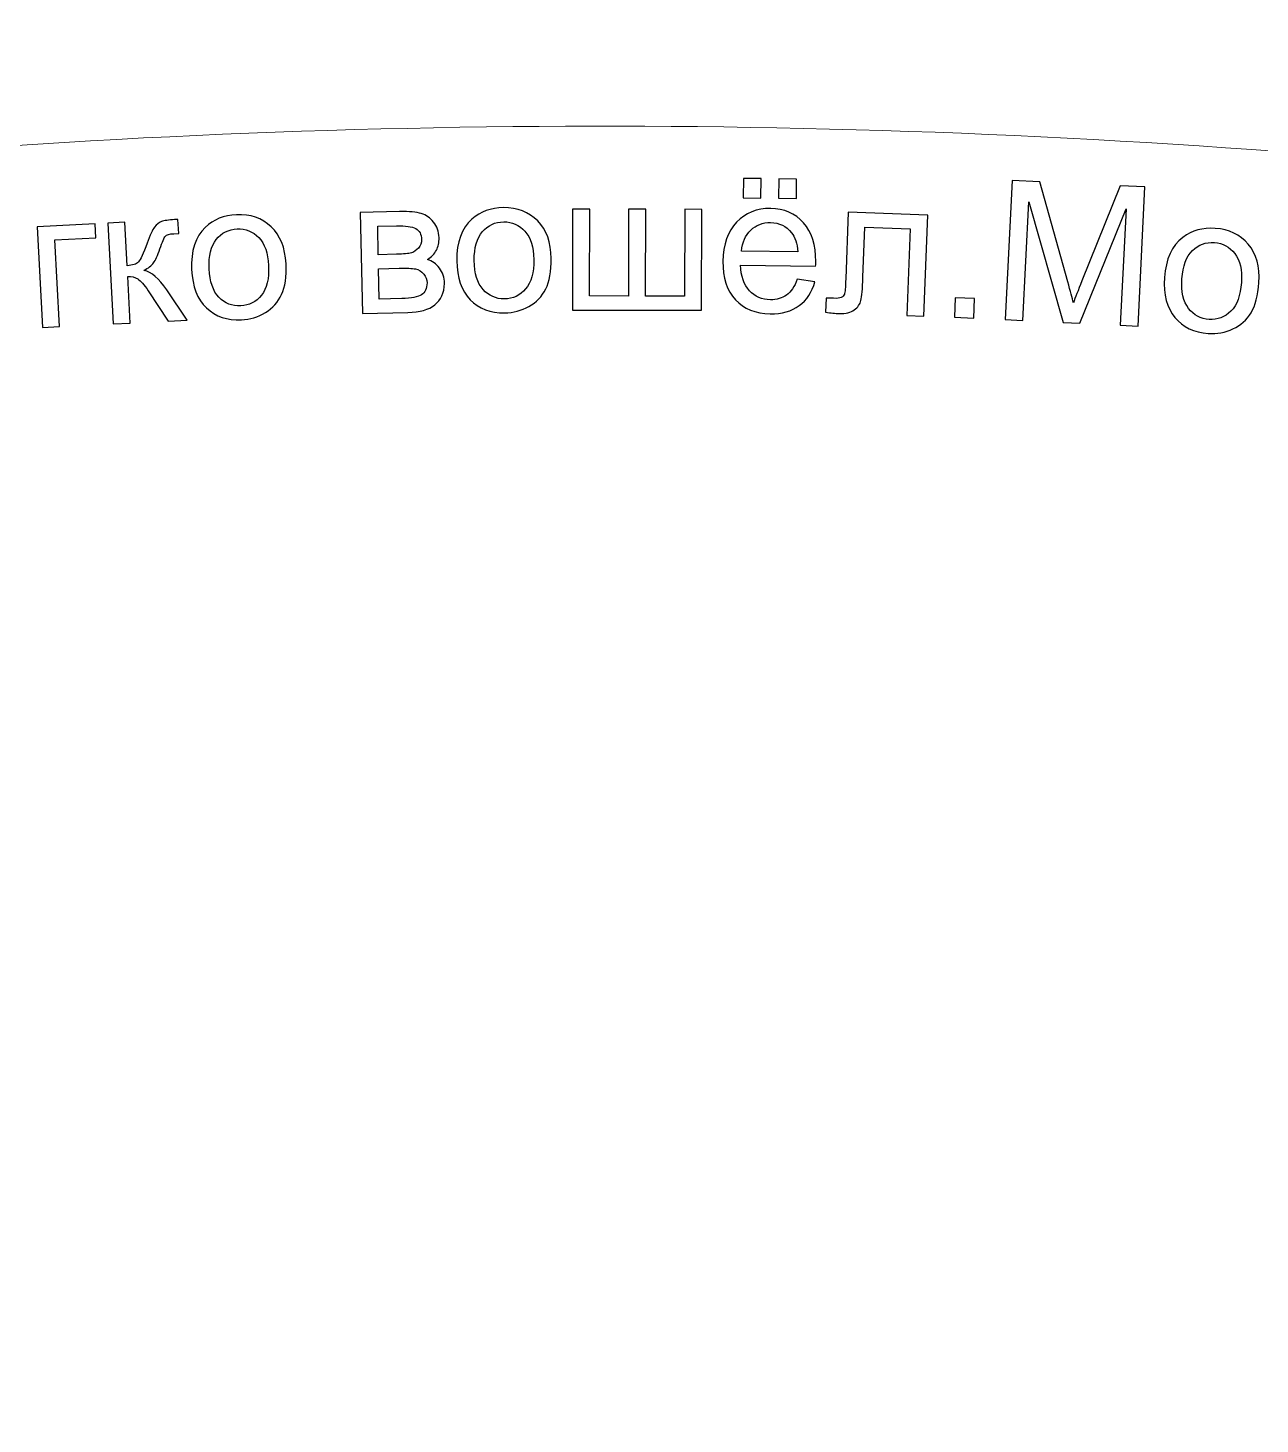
# Model space of a CAD drawing. Header units: millimetres. Extents: x -998 to 1016, y -1915 to 1914.
# Drawn here: x 169.9 to 223.5, y -311.2 to -250.5 of the extents above; entities that cross this region are included whole.
import ezdxf

# ---------------------------------------------------------------- set-up
doc = ezdxf.new("R2010")
doc.units = ezdxf.units.MM
doc.header["$MEASUREMENT"] = 0
doc.layers.add('layer 1', color=7, linetype='Continuous')

msp = doc.modelspace()

# ---------------------------------------------------------------- linework, layer by layer
at = {"layer": 'layer 1', "color": 2, "lineweight": 20}
msp.add_open_spline([(541.0289, -845.7791), (506.0139, -906.4269), (457.5044, -954.4159), (401.4943, -988.1859), (401.4943, -988.1859), (401.4943, -988.1859), (325.5827, -856.7031), (325.5827, -856.7031), (325.5827, -856.7031), (326.5393, -856.1508), (326.8671, -854.9277), (326.3148, -853.9711), (326.3148, -853.9711), (325.7625, -853.0144), (324.5393, -852.6867), (323.5827, -853.239), (323.5827, -853.239), (323.5827, -853.239), (323.5764, -853.2428), (323.5764, -853.2428), (323.5764, -853.2428), (323.5764, -853.2428), (309.7328, -861.2354), (309.7328, -861.2354), (309.7328, -861.2354), (309.7328, -861.2354), (309.7263, -861.239), (309.7263, -861.239), (309.7263, -861.239), (308.7697, -861.7913), (308.442, -863.0144), (308.9943, -863.9711), (308.9943, -863.9711), (309.5466, -864.9277), (310.7697, -865.2554), (311.7263, -864.7031), (311.7263, -864.7031), (311.7263, -864.7031), (387.6385, -996.1869), (387.6385, -996.1869), (387.6385, -996.1869), (269.0758, -1061.3496), (120.3368, -1064.7725), (-5.3812, -992.1892), (-5.3812, -992.1892), (-131.1347, -919.5854), (-202.5449, -789.009), (-205.3544, -653.7085), (-205.3544, -653.7085), (-205.3544, -653.7085), (-53.6041, -653.7085), (-53.6041, -653.7085), (-53.6041, -653.7085), (-53.6041, -654.8131), (-52.7087, -655.7085), (-51.6041, -655.7085), (-51.6041, -655.7085), (-50.4995, -655.7085), (-49.6041, -654.8131), (-49.6041, -653.7085), (-49.6041, -653.7085), (-49.6041, -653.7085), (-49.6042, -653.7011), (-49.6042, -653.7011), (-49.6042, -653.7011), (-49.6042, -653.7011), (-49.6042, -637.7159), (-49.6042, -637.7159), (-49.6042, -637.7159), (-49.6042, -637.7159), (-49.6041, -637.7085), (-49.6041, -637.7085), (-49.6041, -637.7085), (-49.6041, -636.6039), (-50.4995, -635.7085), (-51.6041, -635.7085), (-51.6041, -635.7085), (-52.7087, -635.7085), (-53.6041, -636.6039), (-53.6041, -637.7085), (-53.6041, -637.7085), (-53.6041, -637.7085), (-205.3504, -637.7085), (-205.3504, -637.7085), (-205.3504, -637.7085), (-204.0909, -572.3548), (-186.7861, -506.3915), (-151.7915, -445.779), (-151.7915, -445.779), (-42.6719, -256.7784), (197.391, -190.54), (387.64, -295.4566), (387.64, -295.4566), (387.64, -295.4566), (311.7265, -426.9426), (311.7265, -426.9426), (311.7265, -426.9426), (310.7699, -426.3903), (309.5467, -426.7181), (308.9944, -427.6747), (308.9944, -427.6747), (308.4421, -428.6314), (308.7699, -429.8544), (309.7265, -430.4067), (309.7265, -430.4067), (309.7265, -430.4067), (309.733, -430.4104), (309.733, -430.4104), (309.733, -430.4104), (309.733, -430.4104), (323.5766, -438.403), (323.5766, -438.403), (323.5766, -438.403), (323.5766, -438.403), (323.5829, -438.4067), (323.5829, -438.4067), (323.5829, -438.4067), (324.5396, -438.9591), (325.7626, -438.6313), (326.3149, -437.6747), (326.3149, -437.6747), (326.8672, -436.7181), (326.5395, -435.495), (325.5829, -434.9426), (325.5829, -434.9426), (325.5829, -434.9426), (401.4964, -303.4566), (401.4964, -303.4566), (401.4964, -303.4566), (587.4812, -415.7587), (650.1484, -656.7784), (541.0289, -845.7791)], degree=3, knots=[0, 0, 0, 0, 0.0294118, 0.0294118, 0.0294118, 0.0294118, 0.0588235, 0.0588235, 0.0588235, 0.0588235, 0.0882353, 0.0882353, 0.0882353, 0.0882353, 0.1176471, 0.1176471, 0.1176471, 0.1176471, 0.1470588, 0.1470588, 0.1470588, 0.1470588, 0.1764706, 0.1764706, 0.1764706, 0.1764706, 0.2058824, 0.2058824, 0.2058824, 0.2058824, 0.2352941, 0.2352941, 0.2352941, 0.2352941, 0.2647059, 0.2647059, 0.2647059, 0.2647059, 0.2941176, 0.2941176, 0.2941176, 0.2941176, 0.3235294, 0.3235294, 0.3235294, 0.3235294, 0.3529412, 0.3529412, 0.3529412, 0.3529412, 0.3823529, 0.3823529, 0.3823529, 0.3823529, 0.4117647, 0.4117647, 0.4117647, 0.4117647, 0.4411765, 0.4411765, 0.4411765, 0.4411765, 0.4705882, 0.4705882, 0.4705882, 0.4705882, 0.5, 0.5, 0.5, 0.5, 0.5294118, 0.5294118, 0.5294118, 0.5294118, 0.5588235, 0.5588235, 0.5588235, 0.5588235, 0.5882353, 0.5882353, 0.5882353, 0.5882353, 0.6176471, 0.6176471, 0.6176471, 0.6176471, 0.6470588, 0.6470588, 0.6470588, 0.6470588, 0.6764706, 0.6764706, 0.6764706, 0.6764706, 0.7058824, 0.7058824, 0.7058824, 0.7058824, 0.7352941, 0.7352941, 0.7352941, 0.7352941, 0.7647059, 0.7647059, 0.7647059, 0.7647059, 0.7941176, 0.7941176, 0.7941176, 0.7941176, 0.8235294, 0.8235294, 0.8235294, 0.8235294, 0.8529412, 0.8529412, 0.8529412, 0.8529412, 0.8823529, 0.8823529, 0.8823529, 0.8823529, 0.9117647, 0.9117647, 0.9117647, 0.9117647, 0.9411765, 0.9411765, 0.9411765, 0.9411765, 1, 1, 1, 1], dxfattribs=at)
at = {"layer": 'layer 1', "color": 250, "lineweight": 20}
msp.add_open_spline([(398.6881, -312.1391), (398.6881, -312.1391), (375.2033, -298.9976), (375.2033, -298.9976), (375.2033, -298.9976), (332.7998, -276.8805), (286.8235, -262.6925), (239.2336, -257.25), (239.2336, -257.25), (190.3815, -251.6633), (140.8007, -255.4058), (93.3137, -268.1412), (93.3137, -268.1412), (-7.1447, -295.0828), (-91.9851, -360.1912), (-143.9973, -450.279), (-143.9973, -450.279), (-170.3624, -495.9447), (-196.2282, -577.4173), (-192.2187, -635.9798), (-192.2187, -635.9798), (-191.8015, -642.074), (-191.8753, -650.2772), (-191.8737, -656.0236)], degree=3, knots=[0, 0, 0, 0, 0.1428571, 0.1428571, 0.1428571, 0.1428571, 0.2857143, 0.2857143, 0.2857143, 0.2857143, 0.4285714, 0.4285714, 0.4285714, 0.4285714, 0.5714286, 0.5714286, 0.5714286, 0.5714286, 0.7142857, 0.7142857, 0.7142857, 0.7142857, 1, 1, 1, 1], dxfattribs=at)
at = {"layer": 'layer 1', "color": 250}
for points, knots in [([(201.0344, -257.8496), (201.0344, -257.8496), (201.0459, -257.003), (201.0459, -257.003), (201.0459, -257.003), (201.0459, -257.003), (201.8247, -257.0136), (201.8247, -257.0136), (201.8247, -257.0136), (201.8247, -257.0136), (201.8132, -257.8602), (201.8132, -257.8602), (201.8132, -257.8602), (201.8132, -257.8602), (201.0344, -257.8496), (201.0344, -257.8496)], [0, 0, 0, 0, 0.2, 0.2, 0.2, 0.2, 0.4, 0.4, 0.4, 0.4, 0.6, 0.6, 0.6, 0.6, 1, 1, 1, 1]), ([(202.5751, -257.8706), (202.5751, -257.8706), (202.5867, -257.024), (202.5867, -257.024), (202.5867, -257.024), (202.5867, -257.024), (203.3655, -257.0346), (203.3655, -257.0346), (203.3655, -257.0346), (203.3655, -257.0346), (203.354, -257.8812), (203.354, -257.8812), (203.354, -257.8812), (203.354, -257.8812), (202.5751, -257.8706), (202.5751, -257.8706)], [0, 0, 0, 0, 0.2, 0.2, 0.2, 0.2, 0.4, 0.4, 0.4, 0.4, 0.6, 0.6, 0.6, 0.6, 1, 1, 1, 1]), ([(212.446, -263.1437), (212.446, -263.1437), (212.7473, -257.0889), (212.7473, -257.0889), (212.7473, -257.0889), (212.7473, -257.0889), (213.9481, -257.1487), (213.9481, -257.1487), (213.9481, -257.1487), (213.9481, -257.1487), (215.1668, -261.5058), (215.1668, -261.5058), (215.1668, -261.5058), (215.2794, -261.9113), (215.3604, -262.2149), (215.411, -262.4166), (215.411, -262.4166), (215.4911, -262.2002), (215.6157, -261.8814), (215.7835, -261.4617), (215.7835, -261.4617), (215.7835, -261.4617), (217.4504, -257.323), (217.4504, -257.323), (217.4504, -257.323), (217.4504, -257.323), (218.5229, -257.3763), (218.5229, -257.3763), (218.5229, -257.3763), (218.5229, -257.3763), (218.2217, -263.431), (218.2217, -263.431), (218.2217, -263.431), (218.2217, -263.431), (217.4521, -263.3928), (217.4521, -263.3928), (217.4521, -263.3928), (217.4521, -263.3928), (217.7042, -258.3274), (217.7042, -258.3274), (217.7042, -258.3274), (217.7042, -258.3274), (215.6847, -263.3048), (215.6847, -263.3048), (215.6847, -263.3048), (215.6847, -263.3048), (214.9632, -263.2689), (214.9632, -263.2689), (214.9632, -263.2689), (214.9632, -263.2689), (213.4722, -258.0236), (213.4722, -258.0236), (213.4722, -258.0236), (213.4722, -258.0236), (213.2156, -263.1819), (213.2156, -263.1819), (213.2156, -263.1819), (213.2156, -263.1819), (212.446, -263.1437), (212.446, -263.1437)], [0, 0, 0, 0, 0.0625, 0.0625, 0.0625, 0.0625, 0.125, 0.125, 0.125, 0.125, 0.1875, 0.1875, 0.1875, 0.1875, 0.25, 0.25, 0.25, 0.25, 0.3125, 0.3125, 0.3125, 0.3125, 0.375, 0.375, 0.375, 0.375, 0.4375, 0.4375, 0.4375, 0.4375, 0.5, 0.5, 0.5, 0.5, 0.5625, 0.5625, 0.5625, 0.5625, 0.625, 0.625, 0.625, 0.625, 0.6875, 0.6875, 0.6875, 0.6875, 0.75, 0.75, 0.75, 0.75, 0.8125, 0.8125, 0.8125, 0.8125, 0.875, 0.875, 0.875, 0.875, 1, 1, 1, 1]), ([(173.3871, -258.9466), (173.3871, -258.9466), (174.1312, -258.9084), (174.1312, -258.9084), (174.1312, -258.9084), (174.1312, -258.9084), (174.2286, -260.8024), (174.2286, -260.8024), (174.2286, -260.8024), (174.4654, -260.7902), (174.6294, -260.7366), (174.7204, -260.64), (174.7204, -260.64), (174.8103, -260.545), (174.9362, -260.2743), (175.0997, -259.8264), (175.0997, -259.8264), (175.2284, -259.4723), (175.335, -259.2379), (175.4196, -259.1233), (175.4196, -259.1233), (175.5056, -259.0086), (175.606, -258.9285), (175.7224, -258.8844), (175.7224, -258.8844), (175.8403, -258.8402), (176.0295, -258.8107), (176.2901, -258.7973), (176.2901, -258.7973), (176.2901, -258.7973), (176.4395, -258.7897), (176.4395, -258.7897), (176.4395, -258.7897), (176.4395, -258.7897), (176.4711, -259.4026), (176.4711, -259.4026), (176.4711, -259.4026), (176.4711, -259.4026), (176.2637, -259.4091), (176.2637, -259.4091), (176.2637, -259.4091), (176.0678, -259.4192), (175.9439, -259.4552), (175.8919, -259.5158), (175.8919, -259.5158), (175.8373, -259.5794), (175.7578, -259.7644), (175.6548, -260.0705), (175.6548, -260.0705), (175.5568, -260.3639), (175.4642, -260.5679), (175.3755, -260.6826), (175.3755, -260.6826), (175.288, -260.7973), (175.1481, -260.9049), (174.957, -261.0065), (174.957, -261.0065), (175.2813, -261.0761), (175.6122, -261.3571), (175.9485, -261.8514), (175.9485, -261.8514), (175.9485, -261.8514), (176.8343, -263.1694), (176.8343, -263.1694), (176.8343, -263.1694), (176.8343, -263.1694), (176.017, -263.2114), (176.017, -263.2114), (176.017, -263.2114), (176.017, -263.2114), (175.1426, -261.8971), (175.1426, -261.8971), (175.1426, -261.8971), (174.9664, -261.6306), (174.8162, -261.4574), (174.6919, -261.3762), (174.6919, -261.3762), (174.5663, -261.2951), (174.4202, -261.2588), (174.2525, -261.2674), (174.2525, -261.2674), (174.2525, -261.2674), (174.3569, -263.2968), (174.3569, -263.2968), (174.3569, -263.2968), (174.3569, -263.2968), (173.6128, -263.335), (173.6128, -263.335), (173.6128, -263.335), (173.6128, -263.335), (173.3871, -258.9466), (173.3871, -258.9466)], [0, 0, 0, 0, 0.0416667, 0.0416667, 0.0416667, 0.0416667, 0.0833333, 0.0833333, 0.0833333, 0.0833333, 0.125, 0.125, 0.125, 0.125, 0.1666667, 0.1666667, 0.1666667, 0.1666667, 0.2083333, 0.2083333, 0.2083333, 0.2083333, 0.25, 0.25, 0.25, 0.25, 0.2916667, 0.2916667, 0.2916667, 0.2916667, 0.3333333, 0.3333333, 0.3333333, 0.3333333, 0.375, 0.375, 0.375, 0.375, 0.4166667, 0.4166667, 0.4166667, 0.4166667, 0.4583333, 0.4583333, 0.4583333, 0.4583333, 0.5, 0.5, 0.5, 0.5, 0.5416667, 0.5416667, 0.5416667, 0.5416667, 0.5833333, 0.5833333, 0.5833333, 0.5833333, 0.625, 0.625, 0.625, 0.625, 0.6666667, 0.6666667, 0.6666667, 0.6666667, 0.7083333, 0.7083333, 0.7083333, 0.7083333, 0.75, 0.75, 0.75, 0.75, 0.7916667, 0.7916667, 0.7916667, 0.7916667, 0.8333333, 0.8333333, 0.8333333, 0.8333333, 0.875, 0.875, 0.875, 0.875, 0.9166667, 0.9166667, 0.9166667, 0.9166667, 1, 1, 1, 1]), ([(177.0346, -260.9681), (176.997, -260.1576), (177.1947, -259.5467), (177.629, -259.1352), (177.629, -259.1352), (177.9903, -258.7935), (178.4438, -258.61), (178.9864, -258.5848), (178.9864, -258.5848), (179.5884, -258.5569), (180.0909, -258.7314), (180.4926, -259.1083), (180.4926, -259.1083), (180.8929, -259.4838), (181.1099, -260.0205), (181.1421, -260.7154), (181.1421, -260.7154), (181.1682, -261.2792), (181.1043, -261.7257), (180.95, -262.0564), (180.95, -262.0564), (180.7959, -262.387), (180.5608, -262.6494), (180.2449, -262.8435), (180.2449, -262.8435), (179.9304, -263.0374), (179.5807, -263.1427), (179.1987, -263.1604), (179.1987, -263.1604), (178.5842, -263.1889), (178.0789, -263.016), (177.6815, -262.6403), (177.6815, -262.6403), (177.284, -262.2646), (177.0689, -261.7067), (177.0346, -260.9681)], [0, 0, 0, 0, 0.1, 0.1, 0.1, 0.1, 0.2, 0.2, 0.2, 0.2, 0.3, 0.3, 0.3, 0.3, 0.4, 0.4, 0.4, 0.4, 0.5, 0.5, 0.5, 0.5, 0.6, 0.6, 0.6, 0.6, 0.7, 0.7, 0.7, 0.7, 0.8, 0.8, 0.8, 0.8, 1, 1, 1, 1]), ([(184.3731, -258.4868), (184.3731, -258.4868), (186.0871, -258.4484), (186.0871, -258.4484), (186.0871, -258.4484), (186.5075, -258.439), (186.8216, -258.4673), (187.0291, -258.5331), (187.0291, -258.5331), (187.2352, -258.5991), (187.4144, -258.7236), (187.5654, -258.9079), (187.5654, -258.9079), (187.7177, -259.0937), (187.7961, -259.3163), (187.802, -259.5787), (187.802, -259.5787), (187.8067, -259.7888), (187.7671, -259.9733), (187.6845, -260.1304), (187.6845, -260.1304), (187.6005, -260.2889), (187.4737, -260.4231), (187.3011, -260.5313), (187.3011, -260.5313), (187.5086, -260.5958), (187.6822, -260.7205), (187.8232, -260.9064), (187.8232, -260.9064), (187.9629, -261.091), (188.0356, -261.3138), (188.0414, -261.5719), (188.0414, -261.5719), (188.0239, -261.9887), (187.8814, -262.301), (187.6163, -262.5074), (187.6163, -262.5074), (187.3514, -262.7152), (186.9614, -262.8241), (186.448, -262.8356), (186.448, -262.8356), (186.448, -262.8356), (184.4715, -262.8799), (184.4715, -262.8799), (184.4715, -262.8799), (184.4715, -262.8799), (184.3731, -258.4868), (184.3731, -258.4868)], [0, 0, 0, 0, 0.0769231, 0.0769231, 0.0769231, 0.0769231, 0.1538462, 0.1538462, 0.1538462, 0.1538462, 0.2307692, 0.2307692, 0.2307692, 0.2307692, 0.3076923, 0.3076923, 0.3076923, 0.3076923, 0.3846154, 0.3846154, 0.3846154, 0.3846154, 0.4615385, 0.4615385, 0.4615385, 0.4615385, 0.5384615, 0.5384615, 0.5384615, 0.5384615, 0.6153846, 0.6153846, 0.6153846, 0.6153846, 0.6923077, 0.6923077, 0.6923077, 0.6923077, 0.7692308, 0.7692308, 0.7692308, 0.7692308, 0.8461538, 0.8461538, 0.8461538, 0.8461538, 1, 1, 1, 1]), ([(188.5721, -260.5877), (188.5637, -259.7764), (188.7833, -259.1729), (189.2321, -258.7774), (189.2321, -258.7774), (189.6055, -258.4489), (190.0653, -258.2818), (190.6084, -258.2761), (190.6084, -258.2761), (191.211, -258.2699), (191.7069, -258.4623), (192.0948, -258.8534), (192.0948, -258.8534), (192.4813, -259.2431), (192.6788, -259.7872), (192.6861, -260.4828), (192.6861, -260.4828), (192.6919, -261.0472), (192.612, -261.4912), (192.4459, -261.8161), (192.4459, -261.8161), (192.28, -262.141), (192.0356, -262.3947), (191.713, -262.5773), (191.713, -262.5773), (191.3917, -262.7598), (191.0384, -262.8524), (190.656, -262.8564), (190.656, -262.8564), (190.0409, -262.8628), (189.5422, -262.6718), (189.1585, -262.2821), (189.1585, -262.2821), (188.7748, -261.8924), (188.5798, -261.3271), (188.5721, -260.5877)], [0, 0, 0, 0, 0.1, 0.1, 0.1, 0.1, 0.2, 0.2, 0.2, 0.2, 0.3, 0.3, 0.3, 0.3, 0.4, 0.4, 0.4, 0.4, 0.5, 0.5, 0.5, 0.5, 0.6, 0.6, 0.6, 0.6, 0.7, 0.7, 0.7, 0.7, 0.8, 0.8, 0.8, 0.8, 1, 1, 1, 1]), ([(193.6155, -258.3417), (193.6155, -258.3417), (194.3606, -258.3429), (194.3606, -258.3429), (194.3606, -258.3429), (194.3606, -258.3429), (194.3546, -262.119), (194.3546, -262.119), (194.3546, -262.119), (194.3546, -262.119), (196.0479, -262.1217), (196.0479, -262.1217), (196.0479, -262.1217), (196.0479, -262.1217), (196.0539, -258.3456), (196.0539, -258.3456), (196.0539, -258.3456), (196.0539, -258.3456), (196.799, -258.3468), (196.799, -258.3468), (196.799, -258.3468), (196.799, -258.3468), (196.793, -262.1229), (196.793, -262.1229), (196.793, -262.1229), (196.793, -262.1229), (198.4863, -262.1256), (198.4863, -262.1256), (198.4863, -262.1256), (198.4863, -262.1256), (198.4923, -258.3495), (198.4923, -258.3495), (198.4923, -258.3495), (198.4923, -258.3495), (199.2374, -258.3507), (199.2374, -258.3507), (199.2374, -258.3507), (199.2374, -258.3507), (199.2304, -262.7449), (199.2304, -262.7449), (199.2304, -262.7449), (199.2304, -262.7449), (193.6085, -262.7359), (193.6085, -262.7359), (193.6085, -262.7359), (193.6085, -262.7359), (193.6155, -258.3417), (193.6155, -258.3417)], [0, 0, 0, 0, 0.0769231, 0.0769231, 0.0769231, 0.0769231, 0.1538462, 0.1538462, 0.1538462, 0.1538462, 0.2307692, 0.2307692, 0.2307692, 0.2307692, 0.3076923, 0.3076923, 0.3076923, 0.3076923, 0.3846154, 0.3846154, 0.3846154, 0.3846154, 0.4615385, 0.4615385, 0.4615385, 0.4615385, 0.5384615, 0.5384615, 0.5384615, 0.5384615, 0.6153846, 0.6153846, 0.6153846, 0.6153846, 0.6923077, 0.6923077, 0.6923077, 0.6923077, 0.7692308, 0.7692308, 0.7692308, 0.7692308, 0.8461538, 0.8461538, 0.8461538, 0.8461538, 1, 1, 1, 1]), ([(203.3908, -261.3957), (203.3908, -261.3957), (204.1599, -261.5078), (204.1599, -261.5078), (204.1599, -261.5078), (204.0338, -261.9534), (203.8048, -262.2989), (203.474, -262.5414), (203.474, -262.5414), (203.1433, -262.7839), (202.724, -262.9023), (202.2146, -262.8954), (202.2146, -262.8954), (201.5741, -262.8866), (201.0688, -262.6822), (200.6988, -262.2821), (200.6988, -262.2821), (200.3288, -261.8833), (200.1488, -261.3262), (200.1585, -260.6137), (200.1585, -260.6137), (200.1685, -259.8771), (200.3654, -259.3069), (200.7504, -258.9057), (200.7504, -258.9057), (201.1355, -258.503), (201.6307, -258.3065), (202.2361, -258.3147), (202.2361, -258.3147), (202.8216, -258.3227), (203.2972, -258.5282), (203.6629, -258.9326), (203.6629, -258.9326), (204.0285, -259.3369), (204.2071, -259.901), (204.1973, -260.6248), (204.1973, -260.6248), (204.1967, -260.6686), (204.1944, -260.7349), (204.1904, -260.8224), (204.1904, -260.8224), (204.1904, -260.8224), (200.9183, -260.7778), (200.9183, -260.7778), (200.9183, -260.7778), (200.94, -261.2594), (201.0704, -261.6309), (201.3124, -261.8896), (201.3124, -261.8896), (201.553, -262.1483), (201.8574, -262.2808), (202.2229, -262.2858), (202.2229, -262.2858), (202.4953, -262.2895), (202.729, -262.2208), (202.9229, -262.0794), (202.9229, -262.0794), (203.1181, -261.9382), (203.2736, -261.7103), (203.3908, -261.3957)], [0, 0, 0, 0, 0.0625, 0.0625, 0.0625, 0.0625, 0.125, 0.125, 0.125, 0.125, 0.1875, 0.1875, 0.1875, 0.1875, 0.25, 0.25, 0.25, 0.25, 0.3125, 0.3125, 0.3125, 0.3125, 0.375, 0.375, 0.375, 0.375, 0.4375, 0.4375, 0.4375, 0.4375, 0.5, 0.5, 0.5, 0.5, 0.5625, 0.5625, 0.5625, 0.5625, 0.625, 0.625, 0.625, 0.625, 0.6875, 0.6875, 0.6875, 0.6875, 0.75, 0.75, 0.75, 0.75, 0.8125, 0.8125, 0.8125, 0.8125, 0.875, 0.875, 0.875, 0.875, 1, 1, 1, 1]), ([(205.6124, -258.4757), (205.6124, -258.4757), (209.0729, -258.6061), (209.0729, -258.6061), (209.0729, -258.6061), (209.0729, -258.6061), (208.9075, -262.993), (208.9075, -262.993), (208.9075, -262.993), (208.9075, -262.993), (208.163, -262.9649), (208.163, -262.9649), (208.163, -262.9649), (208.163, -262.9649), (208.305, -259.1957), (208.305, -259.1957), (208.305, -259.1957), (208.305, -259.1957), (206.3336, -259.1214), (206.3336, -259.1214), (206.3336, -259.1214), (206.3336, -259.1214), (206.2513, -261.3056), (206.2513, -261.3056), (206.2513, -261.3056), (206.2321, -261.8147), (206.2026, -262.1496), (206.164, -262.312), (206.164, -262.312), (206.1241, -262.4729), (206.0285, -262.6105), (205.8758, -262.7262), (205.8758, -262.7262), (205.7218, -262.8418), (205.5051, -262.8944), (205.2245, -262.8838), (205.2245, -262.8838), (205.0512, -262.8773), (204.8513, -262.8584), (204.6265, -262.8287), (204.6265, -262.8287), (204.6265, -262.8287), (204.6498, -262.2098), (204.6498, -262.2098), (204.6498, -262.2098), (204.6498, -262.2098), (204.9756, -262.222), (204.9756, -262.222), (204.9756, -262.222), (205.1293, -262.2278), (205.2398, -262.2164), (205.3074, -262.1865), (205.3074, -262.1865), (205.3748, -262.1579), (205.4204, -262.1088), (205.4456, -262.0406), (205.4456, -262.0406), (205.4693, -261.9724), (205.4891, -261.7485), (205.5034, -261.3692), (205.5034, -261.3692), (205.5034, -261.3692), (205.6124, -258.4757), (205.6124, -258.4757)], [0, 0, 0, 0, 0.0588235, 0.0588235, 0.0588235, 0.0588235, 0.1176471, 0.1176471, 0.1176471, 0.1176471, 0.1764706, 0.1764706, 0.1764706, 0.1764706, 0.2352941, 0.2352941, 0.2352941, 0.2352941, 0.2941176, 0.2941176, 0.2941176, 0.2941176, 0.3529412, 0.3529412, 0.3529412, 0.3529412, 0.4117647, 0.4117647, 0.4117647, 0.4117647, 0.4705882, 0.4705882, 0.4705882, 0.4705882, 0.5294118, 0.5294118, 0.5294118, 0.5294118, 0.5882353, 0.5882353, 0.5882353, 0.5882353, 0.6470588, 0.6470588, 0.6470588, 0.6470588, 0.7058824, 0.7058824, 0.7058824, 0.7058824, 0.7647059, 0.7647059, 0.7647059, 0.7647059, 0.8235294, 0.8235294, 0.8235294, 0.8235294, 0.8823529, 0.8823529, 0.8823529, 0.8823529, 1, 1, 1, 1]), ([(170.3122, -259.1048), (170.3122, -259.1048), (172.8403, -258.9748), (172.8403, -258.9748), (172.8403, -258.9748), (172.8403, -258.9748), (172.8721, -259.5921), (172.8721, -259.5921), (172.8721, -259.5921), (172.8721, -259.5921), (171.088, -259.6838), (171.088, -259.6838), (171.088, -259.6838), (171.088, -259.6838), (171.282, -263.4549), (171.282, -263.4549), (171.282, -263.4549), (171.282, -263.4549), (170.5379, -263.4932), (170.5379, -263.4932), (170.5379, -263.4932), (170.5379, -263.4932), (170.3122, -259.1048), (170.3122, -259.1048)], [0, 0, 0, 0, 0.1428571, 0.1428571, 0.1428571, 0.1428571, 0.2857143, 0.2857143, 0.2857143, 0.2857143, 0.4285714, 0.4285714, 0.4285714, 0.4285714, 0.5714286, 0.5714286, 0.5714286, 0.5714286, 0.7142857, 0.7142857, 0.7142857, 0.7142857, 1, 1, 1, 1]), ([(177.7958, -260.9342), (177.8219, -261.4952), (177.964, -261.9096), (178.2221, -262.1759), (178.2221, -262.1759), (178.4818, -262.4435), (178.797, -262.5688), (179.1705, -262.5514), (179.1705, -262.5514), (179.5398, -262.5343), (179.8407, -262.3805), (180.0743, -262.0886), (180.0743, -262.0886), (180.3065, -261.7967), (180.4094, -261.3639), (180.3827, -260.7902), (180.3827, -260.7902), (180.3576, -260.2489), (180.2145, -259.8445), (179.955, -259.5782), (179.955, -259.5782), (179.6953, -259.3105), (179.3816, -259.1852), (179.0151, -259.2022), (179.0151, -259.2022), (178.6416, -259.2196), (178.3393, -259.372), (178.1055, -259.6612), (178.1055, -259.6612), (177.8731, -259.9503), (177.7699, -260.3746), (177.7958, -260.9342)], [0, 0, 0, 0, 0.1111111, 0.1111111, 0.1111111, 0.1111111, 0.2222222, 0.2222222, 0.2222222, 0.2222222, 0.3333333, 0.3333333, 0.3333333, 0.3333333, 0.4444444, 0.4444444, 0.4444444, 0.4444444, 0.5555556, 0.5555556, 0.5555556, 0.5555556, 0.6666667, 0.6666667, 0.6666667, 0.6666667, 0.7777778, 0.7777778, 0.7777778, 0.7777778, 1, 1, 1, 1]), ([(185.1595, -260.3238), (185.1595, -260.3238), (185.9495, -260.3062), (185.9495, -260.3062), (185.9495, -260.3062), (186.2641, -260.2991), (186.481, -260.2773), (186.5973, -260.2422), (186.5973, -260.2422), (186.715, -260.2057), (186.8194, -260.137), (186.9102, -260.0334), (186.9102, -260.0334), (187.0011, -259.9311), (187.0449, -259.8088), (187.0418, -259.6677), (187.0418, -259.6677), (187.0366, -259.4349), (186.9512, -259.276), (186.7869, -259.1878), (186.7869, -259.1878), (186.6212, -259.0998), (186.3408, -259.061), (185.9458, -259.0698), (185.9458, -259.0698), (185.9458, -259.0698), (185.1318, -259.0881), (185.1318, -259.0881), (185.1318, -259.0881), (185.1318, -259.0881), (185.1595, -260.3238), (185.1595, -260.3238)], [0, 0, 0, 0, 0.1111111, 0.1111111, 0.1111111, 0.1111111, 0.2222222, 0.2222222, 0.2222222, 0.2222222, 0.3333333, 0.3333333, 0.3333333, 0.3333333, 0.4444444, 0.4444444, 0.4444444, 0.4444444, 0.5555556, 0.5555556, 0.5555556, 0.5555556, 0.6666667, 0.6666667, 0.6666667, 0.6666667, 0.7777778, 0.7777778, 0.7777778, 0.7777778, 1, 1, 1, 1]), ([(189.3341, -260.5812), (189.34, -261.1428), (189.4671, -261.562), (189.7155, -261.8374), (189.7155, -261.8374), (189.9654, -262.1142), (190.2758, -262.2507), (190.6497, -262.2468), (190.6497, -262.2468), (191.0194, -262.243), (191.3256, -262.1001), (191.5696, -261.8167), (191.5696, -261.8167), (191.8122, -261.5334), (191.9305, -261.1045), (191.9245, -260.5303), (191.9245, -260.5303), (191.9189, -259.9884), (191.7904, -259.5791), (191.5407, -259.3037), (191.5407, -259.3037), (191.2908, -259.0269), (190.9817, -258.8904), (190.6149, -258.8942), (190.6149, -258.8942), (190.241, -258.8981), (189.9334, -259.0396), (189.6893, -259.3201), (189.6893, -259.3201), (189.4467, -259.6007), (189.3283, -260.021), (189.3341, -260.5812)], [0, 0, 0, 0, 0.1111111, 0.1111111, 0.1111111, 0.1111111, 0.2222222, 0.2222222, 0.2222222, 0.2222222, 0.3333333, 0.3333333, 0.3333333, 0.3333333, 0.4444444, 0.4444444, 0.4444444, 0.4444444, 0.5555556, 0.5555556, 0.5555556, 0.5555556, 0.6666667, 0.6666667, 0.6666667, 0.6666667, 0.7777778, 0.7777778, 0.7777778, 0.7777778, 1, 1, 1, 1]), ([(200.9689, -260.1689), (200.9689, -260.1689), (203.4156, -260.2022), (203.4156, -260.2022), (203.4156, -260.2022), (203.3881, -259.832), (203.2974, -259.5542), (203.1461, -259.3672), (203.1461, -259.3672), (202.9143, -259.0776), (202.6087, -258.9296), (202.232, -258.9244), (202.232, -258.9244), (201.8905, -258.9198), (201.6026, -259.0302), (201.3666, -259.2556), (201.3666, -259.2556), (201.1321, -259.481), (200.9995, -259.7854), (200.9689, -260.1689)], [0, 0, 0, 0, 0.1666667, 0.1666667, 0.1666667, 0.1666667, 0.3333333, 0.3333333, 0.3333333, 0.3333333, 0.5, 0.5, 0.5, 0.5, 0.6666667, 0.6666667, 0.6666667, 0.6666667, 1, 1, 1, 1]), ([(219.3754, -261.3235), (219.4301, -260.5139), (219.6958, -259.9294), (220.174, -259.5699), (220.174, -259.5699), (220.5718, -259.2714), (221.0432, -259.1406), (221.5852, -259.1772), (221.5852, -259.1772), (222.1864, -259.2177), (222.6659, -259.4481), (223.0222, -259.8682), (223.0222, -259.8682), (223.3772, -260.2868), (223.5319, -260.8445), (223.4851, -261.5387), (223.4851, -261.5387), (223.4471, -262.1018), (223.3328, -262.5382), (223.142, -262.8492), (223.142, -262.8492), (222.9514, -263.1602), (222.688, -263.3942), (222.3522, -263.5511), (222.3522, -263.5511), (222.0176, -263.7082), (221.6583, -263.773), (221.2767, -263.7473), (221.2767, -263.7473), (220.6629, -263.7058), (220.1805, -263.4767), (219.8283, -263.0583), (219.8283, -263.0583), (219.4761, -262.64), (219.3256, -262.0612), (219.3754, -261.3235)], [0, 0, 0, 0, 0.1, 0.1, 0.1, 0.1, 0.2, 0.2, 0.2, 0.2, 0.3, 0.3, 0.3, 0.3, 0.4, 0.4, 0.4, 0.4, 0.5, 0.5, 0.5, 0.5, 0.6, 0.6, 0.6, 0.6, 0.7, 0.7, 0.7, 0.7, 0.8, 0.8, 0.8, 0.8, 1, 1, 1, 1]), ([(220.1356, -261.3762), (220.0978, -261.9365), (220.192, -262.3644), (220.4182, -262.6583), (220.4182, -262.6583), (220.6458, -262.9537), (220.9447, -263.1139), (221.3178, -263.139), (221.3178, -263.139), (221.6866, -263.1639), (222.003, -263.0453), (222.2683, -262.7817), (222.2683, -262.7817), (222.5321, -262.5181), (222.6835, -262.0998), (222.7221, -261.5268), (222.7221, -261.5268), (222.7586, -260.9861), (222.6624, -260.5681), (222.4348, -260.2741), (222.4348, -260.2741), (222.2071, -259.9787), (221.9096, -259.8186), (221.5436, -259.7938), (221.5436, -259.7938), (221.1705, -259.7687), (220.8529, -259.8858), (220.5877, -260.1466), (220.5877, -260.1466), (220.3241, -260.4074), (220.1733, -260.8173), (220.1356, -261.3762)], [0, 0, 0, 0, 0.1111111, 0.1111111, 0.1111111, 0.1111111, 0.2222222, 0.2222222, 0.2222222, 0.2222222, 0.3333333, 0.3333333, 0.3333333, 0.3333333, 0.4444444, 0.4444444, 0.4444444, 0.4444444, 0.5555556, 0.5555556, 0.5555556, 0.5555556, 0.6666667, 0.6666667, 0.6666667, 0.6666667, 0.7777778, 0.7777778, 0.7777778, 0.7777778, 1, 1, 1, 1]), ([(185.2027, -262.2538), (185.2027, -262.2538), (186.1804, -262.2319), (186.1804, -262.2319), (186.1804, -262.2319), (186.6008, -262.2225), (186.8889, -262.1666), (187.0433, -262.0657), (187.0433, -262.0657), (187.1976, -261.9635), (187.2757, -261.7937), (187.2787, -261.5523), (187.2787, -261.5523), (187.2756, -261.4126), (187.2276, -261.2825), (187.1346, -261.1646), (187.1346, -261.1646), (187.0403, -261.0467), (186.92, -260.9732), (186.774, -260.9455), (186.774, -260.9455), (186.6279, -260.9162), (186.3934, -260.906), (186.0718, -260.9132), (186.0718, -260.9132), (186.0718, -260.9132), (185.1732, -260.9333), (185.1732, -260.9333), (185.1732, -260.9333), (185.1732, -260.9333), (185.2027, -262.2538), (185.2027, -262.2538)], [0, 0, 0, 0, 0.1111111, 0.1111111, 0.1111111, 0.1111111, 0.2222222, 0.2222222, 0.2222222, 0.2222222, 0.3333333, 0.3333333, 0.3333333, 0.3333333, 0.4444444, 0.4444444, 0.4444444, 0.4444444, 0.5555556, 0.5555556, 0.5555556, 0.5555556, 0.6666667, 0.6666667, 0.6666667, 0.6666667, 0.7777778, 0.7777778, 0.7777778, 0.7777778, 1, 1, 1, 1]), ([(210.2314, -263.047), (210.2314, -263.047), (210.2632, -262.2009), (210.2632, -262.2009), (210.2632, -262.2009), (210.2632, -262.2009), (211.1092, -262.2328), (211.1092, -262.2328), (211.1092, -262.2328), (211.1092, -262.2328), (211.0774, -263.0789), (211.0774, -263.0789), (211.0774, -263.0789), (211.0774, -263.0789), (210.2314, -263.047), (210.2314, -263.047)], [0, 0, 0, 0, 0.2, 0.2, 0.2, 0.2, 0.4, 0.4, 0.4, 0.4, 0.6, 0.6, 0.6, 0.6, 1, 1, 1, 1])]:
    msp.add_open_spline(points, degree=3, knots=knots, dxfattribs=at)

doc.saveas('drawing.dxf')
